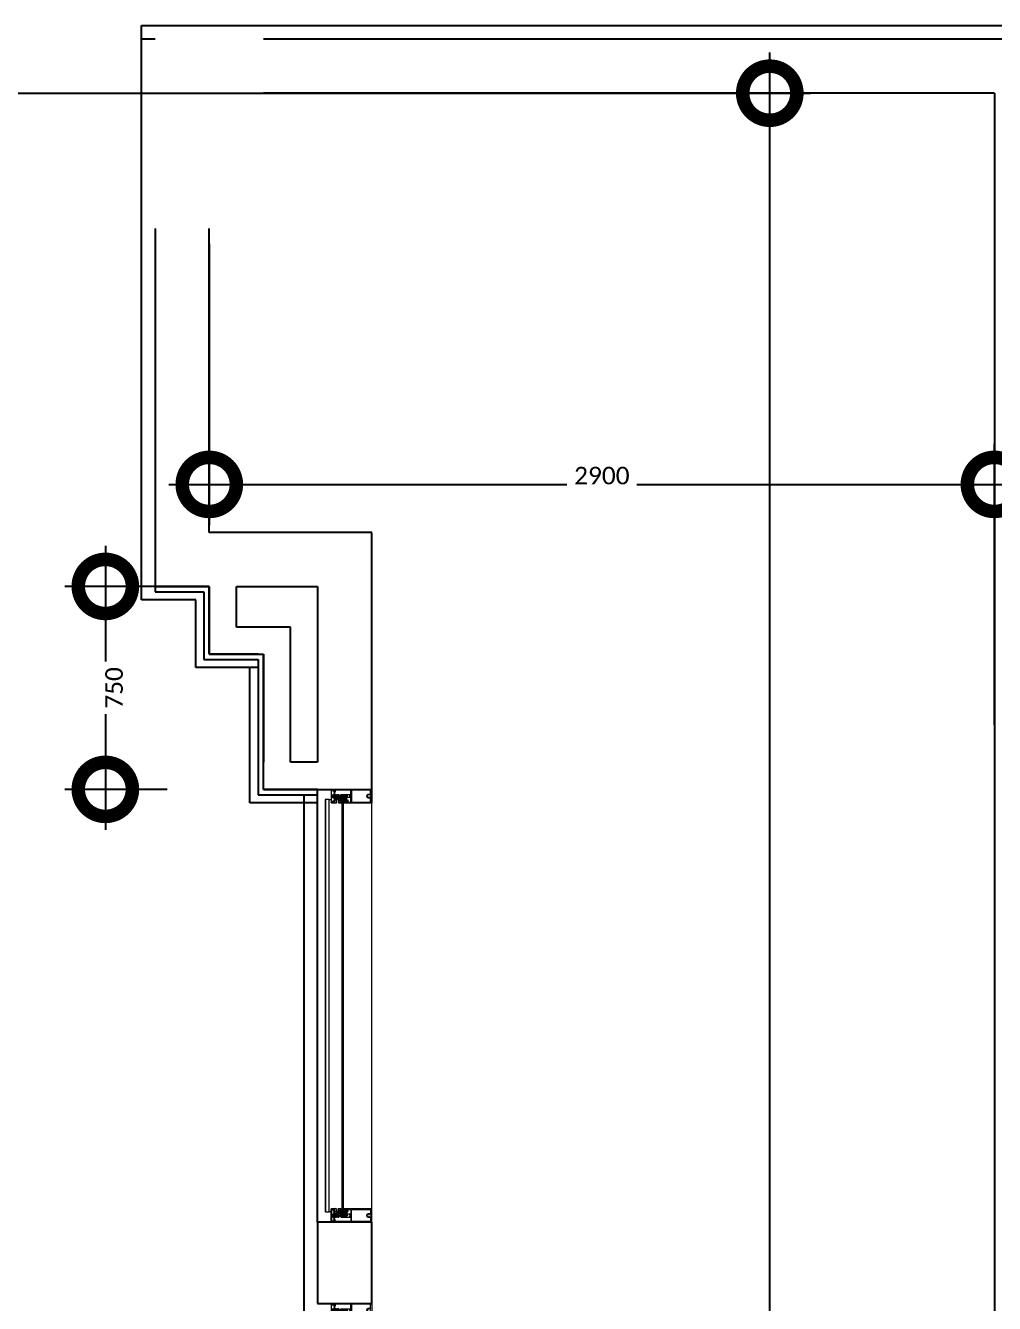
# Model space of a CAD drawing. Header units: metres. Extents: x 22.6 to 101.3, y 9.4 to 67.4.
# Drawn here: x 25.615 to 29.194, y 33.874 to 38.597 of the extents above; entities that cross this region are included whole.
import ezdxf

# ---------------------------------------------------------------- set-up
doc = ezdxf.new("R2010")
doc.units = ezdxf.units.M
doc.linetypes.add('ECG_Line-Ptrn-Sold', pattern=[9144.001, 9144, -0.001])
doc.layers.add('00', color=252, linetype='Continuous')
for name, color, linetype, lineweight in [('A-DIM', 7, 'Continuous', 5), ('A-ELEV', 1, 'ECG_Line-Ptrn-Sold', 9), ('A-HATCH', 1, 'Continuous', 9), ('A-TONE', 40, 'ECG_Line-Ptrn-Sold', 50), ('A-WIN', 4, 'ECG_Line-Ptrn-Sold', 5)]:
    doc.layers.add(name, color=color, linetype=linetype, lineweight=lineweight)
doc.styles.add('Calibri', font='calibri.ttf', dxfattribs={"height": 0.212639})
doc.dimstyles.new('ECG_Dimn-Detl-100', dxfattribs={"dimscale": 0.3048, "dimtxt": 0.25, "dimasz": 1.312336, "dimexe": 0.492126, "dimexo": 0.0625, "dimgap": 0, "dimtad": 1, "dimdec": 0, "dimlfac": 1000, "dimzin": 0, "dimdsep": 46, "dimtxsty": 'Calibri', "dimblk1": 'DOTSMALL', "dimblk2": 'DOTSMALL', "dimsah": 1, "dimcen": 0.09, "dimdle": 0.492126, "dimazin": 0, "dimtfac": 1, "dimtdec": 4, "dimtix": 1, "dimtmove": 0, "dimatfit": 3, "dimfxl": 0.492126, "dimfxlon": 1, "dimtvp": 1, "dimtolj": 1, "dimtzin": 0, "dimarcsym": 2})
doc.dimstyles.new('ECG_Dimn-Detl-100_2', dxfattribs={"dimscale": 0.3048, "dimtxt": 0.25, "dimasz": 1.312336, "dimexe": 0.492126, "dimexo": 0.0625, "dimgap": 0, "dimtad": 1, "dimdec": 0, "dimlfac": 1000, "dimzin": 0, "dimdsep": 46, "dimtxsty": 'Calibri', "dimblk1": 'DOTSMALL', "dimblk2": 'DOTSMALL', "dimsah": 1, "dimcen": 0.09, "dimdle": 0.492126, "dimazin": 0, "dimtfac": 1, "dimtdec": 4, "dimtix": 1, "dimtmove": 0, "dimatfit": 3, "dimfxl": 0.492126, "dimfxlon": 1, "dimtvp": 1, "dimtolj": 1, "dimtzin": 0, "dimarcsym": 2})

# ---------------------------------------------------------------- blocks, each defined once
blk = doc.blocks.new('Rectangular Mullion - ECG-LEFT-END-MULION-PROFIL-1987639-GROUND FLOOR PLAN')
at = {"layer": 'A-HATCH'}
for p, q in [((-0.0201, 0.019), (-0.0201, 0.031)), ((-0.0192, 0.019), (-0.0201, 0.019)), ((-0.0201, 0.019), (-0.0201, -0.118)), ((-0.0167, 0.019), (-0.0199, 0.019)), ((-0.0185, 0.0225), (-0.0192, 0.019)), ((-0.0191, 0.032), (0.0049, 0.032)), ((-0.0184, 0.0224), (-0.019, 0.019)), ((-0.019, 0.019), (-0.0176, 0.019)), ((-0.0186, 0.03), (-0.0186, 0.0245)), ((0.0049, 0.0305), (-0.0181, 0.0305)), ((-0.0178, 0.0244), (-0.0165, 0.028)), ((-0.0176, 0.0167), (-0.0098, 0.0167)), ((-0.0176, -0.041), (-0.0176, 0.0167)), ((-0.0175, 0.021), (-0.0165, 0.022)), ((-0.0175, 0.02), (-0.0175, 0.021)), ((-0.0167, 0.0213), (-0.0172, 0.0207)), ((-0.0167, 0.0203), (-0.0167, 0.019)), ((-0.0165, 0.028), (-0.0153, 0.028)), ((-0.0165, 0.022), (-0.0145, 0.022)), ((-0.0148, 0.0216), (-0.0159, 0.0216)), ((-0.0159, 0.0205), (-0.0159, 0.0185)), ((-0.0155, 0.0264), (-0.0144, 0.0236)), ((-0.0153, 0.028), (-0.0148, 0.0266)), ((-0.0149, 0.0185), (-0.0149, 0.0205)), ((-0.0145, 0.022), (-0.0135, 0.021)), ((-0.0144, 0.0236), (-0.0132, 0.0236)), ((-0.0135, 0.0207), (-0.0141, 0.0213)), ((-0.0141, 0.019), (-0.0141, 0.0203)), ((-0.0109, 0.019), (-0.0141, 0.019)), ((-0.0137, 0.019), (0.0049, 0.019)), ((-0.0135, 0.021), (-0.0135, 0.02)), ((-0.0132, 0.0236), (-0.0115, 0.0218)), ((-0.0115, 0.021), (-0.0015, 0.022)), ((-0.0115, 0.0218), (-0.0115, 0.021)), ((-0.0098, 0.0167), (-0.0098, 0.019)), ((-0.0015, 0.022), (0.0049, 0.022)), ((-0.0014, 0.0234), (-0.0014, 0.0223)), ((0.0113, 0.0234), (-0.0014, 0.0234)), ((-0.0014, 0.0223), (0.0113, 0.0223)), ((0.0018, 0.0183), (-0.0007, 0.0177)), ((-0.0007, 0.0177), (-0.0007, 0.0117)), ((0.0011, 0.0117), (-0.0007, 0.0077)), ((-0.0007, 0.0117), (0.0011, 0.0117)), ((-0.0007, 0.0077), (-0.0007, 0.0034)), ((-0.0007, 0.0034), (0.0014, 0.0024)), ((-0.0002, 0.0245), (-0.0002, 0.0234)), ((0.01, 0.0245), (-0.0002, 0.0245)), ((-0.0002, 0.0234), (0.01, 0.0234)), ((-0.0001, 0.0167), (0.0018, 0.0174)), ((-0.0001, 0.0127), (-0.0001, 0.0167)), ((0.0018, 0.0122), (-0.0001, 0.0127)), ((0.0001, 0.0069), (0.0018, 0.0105)), ((0.0001, 0.0041), (0.0001, 0.0069)), ((0.0014, 0.0035), (0.0001, 0.0041)), ((0.0003, 0.0275), (0.0003, 0.0245)), ((0.0014, 0.0024), (0.0014, 0.0035)), ((0.0015, 0.0277), (0.0084, 0.0277)), ((0.0018, 0.0174), (0.0018, 0.0183)), ((0.0018, 0.0105), (0.0018, 0.0122)), ((0.0022, 0.0175), (0.0077, 0.0155)), ((0.0022, 0.0154), (0.0077, 0.0133)), ((0.0022, 0.0132), (0.0077, 0.0112)), ((0.0022, 0.011), (0.0077, 0.009)), ((0.0022, 0.0096), (0.0077, 0.0076)), ((0.0022, 0.0074), (0.0077, 0.0054)), ((0.0022, 0.0052), (0.0077, 0.0032)), ((0.0022, 0.0031), (0.0077, 0.0011)), ((0.0022, 0.0007), (0.0076, -0.0013)), ((0.0027, 0.0275), (0.0027, 0.0245)), ((0.0027, 0.0223), (0.0027, 0.0188)), ((0.0072, 0.0223), (0.0027, 0.0223)), ((0.0027, 0.0188), (0.0072, 0.0188)), ((0.0037, 0.0188), (0.0027, 0.0188)), ((0.0027, 0.018), (0.0073, 0.0159)), ((0.0073, 0.0159), (0.0027, 0.018)), ((0.0027, 0.0171), (0.0072, 0.0151)), ((0.0027, 0.0158), (0.0073, 0.0137)), ((0.0073, 0.0137), (0.0027, 0.0158)), ((0.0027, 0.0149), (0.0072, 0.0129)), ((0.0027, 0.0136), (0.0073, 0.0116)), ((0.0073, 0.0116), (0.0027, 0.0136)), ((0.0027, 0.0127), (0.0072, 0.0107)), ((0.0027, 0.0114), (0.0073, 0.0094)), ((0.0073, 0.0094), (0.0027, 0.0114)), ((0.0027, 0.0106), (0.0072, 0.0085)), ((0.0027, 0.01), (0.0073, 0.008)), ((0.0073, 0.008), (0.0027, 0.01)), ((0.0027, 0.0092), (0.0072, 0.0071)), ((0.0027, 0.0079), (0.0073, 0.0058)), ((0.0073, 0.0058), (0.0027, 0.0079)), ((0.0027, 0.007), (0.0072, 0.005)), ((0.0027, 0.0057), (0.0073, 0.0036)), ((0.0073, 0.0036), (0.0027, 0.0057)), ((0.0027, 0.0048), (0.0072, 0.0028)), ((0.0027, 0.0035), (0.0073, 0.0015)), ((0.0073, 0.0015), (0.0027, 0.0035)), ((0.0027, 0.0026), (0.0072, 0.0006)), ((0.0027, 0.0012), (0.0073, -0.0009)), ((0.0073, -0.0009), (0.0027, 0.0012)), ((0.0027, 0.0003), (0.0072, -0.0017)), ((0.0072, 0.0151), (0.003, 0.017)), ((0.0072, 0.0129), (0.003, 0.0148)), ((0.0072, 0.0107), (0.003, 0.0126)), ((0.0072, 0.0085), (0.003, 0.0104)), ((0.0072, 0.0071), (0.003, 0.009)), ((0.0072, 0.005), (0.003, 0.0068)), ((0.0072, 0.0028), (0.003, 0.0047)), ((0.0072, 0.0006), (0.003, 0.0025)), ((0.0072, -0.0017), (0.003, 0.0001)), ((0.007, 0.0173), (0.0037, 0.0188)), ((0.0037, 0.0188), (0.007, 0.0173)), ((0.0046, 0.0188), (0.0037, 0.0188)), ((0.0056, 0.0188), (0.0046, 0.0188)), ((0.0077, 0.0177), (0.0046, 0.0188)), ((0.0049, 0.032), (0.0289, 0.032)), ((0.0279, 0.0305), (0.0049, 0.0305)), ((0.0049, 0.022), (0.0113, 0.022)), ((0.0049, 0.019), (0.0235, 0.019)), ((0.0073, 0.0181), (0.0056, 0.0188)), ((0.0056, 0.0188), (0.0073, 0.0181)), ((0.0072, 0.0188), (0.0056, 0.0188)), ((0.0072, 0.0275), (0.0072, 0.0245)), ((0.0072, 0.0188), (0.0072, 0.0223)), ((0.0079, 0.0174), (0.0079, 0.0183)), ((0.0079, 0.0183), (0.0104, 0.0177)), ((0.0098, 0.0167), (0.0079, 0.0174)), ((0.0079, 0.0122), (0.0098, 0.0127)), ((0.0079, 0.0105), (0.0079, 0.0122)), ((0.0096, 0.0069), (0.0079, 0.0105)), ((0.0084, 0.0035), (0.0096, 0.0041)), ((0.0084, 0.0024), (0.0084, 0.0035)), ((0.0104, 0.0034), (0.0084, 0.0024)), ((0.0086, 0.0117), (0.0104, 0.0077)), ((0.0104, 0.0117), (0.0086, 0.0117)), ((0.0096, 0.0275), (0.0096, 0.0245)), ((0.0096, 0.0041), (0.0096, 0.0069)), ((0.0098, 0.0127), (0.0098, 0.0167)), ((0.01, 0.0234), (0.01, 0.0245)), ((0.0104, 0.0177), (0.0104, 0.0117)), ((0.0104, 0.0077), (0.0104, 0.0034)), ((0.011, 0.0175), (0.0145, 0.0175)), ((0.011, -0.0266), (0.011, 0.0175)), ((0.0113, 0.0223), (0.0113, 0.0234)), ((0.0113, 0.022), (0.0213, 0.021)), ((0.0145, 0.0175), (0.0145, -0.0266)), ((0.019, 0.0129), (0.0207, 0.0186)), ((0.0213, 0.014), (0.0196, 0.0126)), ((0.0202, 0.0036), (0.0234, 0.0056)), ((0.0202, -0.0031), (0.0202, 0.0036)), ((0.0202, -0.0012), (0.0202, 0.0013)), ((0.0207, 0.019), (0.0239, 0.019)), ((0.0213, 0.0218), (0.0231, 0.0236)), ((0.0213, 0.021), (0.0213, 0.0218)), ((0.0223, 0.0126), (0.0219, 0.0139)), ((0.024, 0.0048), (0.022, 0.0035)), ((0.022, 0.0035), (0.024, 0.0048)), ((0.022, 0.0035), (0.022, -0.0032)), ((0.022, -0.0032), (0.022, 0.0035)), ((0.0232, 0.0139), (0.0228, 0.0126)), ((0.0231, 0.0236), (0.0243, 0.0236)), ((0.0243, 0.022), (0.0233, 0.021)), ((0.0233, 0.0207), (0.0239, 0.0213)), ((0.0233, 0.021), (0.0233, 0.02)), ((0.0234, 0.0056), (0.0292, 0.0056)), ((0.0241, 0.0126), (0.0238, 0.0139)), ((0.0239, 0.019), (0.0239, 0.0203)), ((0.0283, 0.0048), (0.024, 0.0048)), ((0.024, 0.0048), (0.0283, 0.0048)), ((0.0243, 0.0236), (0.0253, 0.0264)), ((0.0263, 0.022), (0.0243, 0.022)), ((0.0246, 0.0266), (0.0252, 0.028)), ((0.0247, 0.0216), (0.0258, 0.0216)), ((0.0247, 0.0185), (0.0247, 0.0205)), ((0.025, 0.0139), (0.0247, 0.0126)), ((0.0252, 0.028), (0.0263, 0.028)), ((0.0258, 0.0126), (0.0255, 0.0139)), ((0.0257, 0.0205), (0.0257, 0.0185)), ((0.0263, 0.028), (0.0277, 0.0244)), ((0.0273, 0.021), (0.0263, 0.022)), ((0.0267, 0.0139), (0.0264, 0.0126)), ((0.0265, 0.0213), (0.0271, 0.0207)), ((0.0265, 0.0203), (0.0265, 0.019)), ((0.0265, 0.019), (0.0297, 0.019)), ((0.0288, 0.019), (0.0271, 0.019)), ((0.0273, 0.02), (0.0273, 0.021)), ((0.0277, 0.0126), (0.0273, 0.0139)), ((0.0282, 0.0224), (0.0288, 0.019)), ((0.0285, 0.0139), (0.0282, 0.0126)), ((0.0283, 0.0048), (0.0283, 0.004)), ((0.0283, 0.004), (0.0292, 0.004)), ((0.0284, 0.03), (0.0284, 0.0245)), ((0.0284, 0.0225), (0.029, 0.019)), ((0.029, 0.019), (0.0299, 0.019)), ((0.0309, 0.0126), (0.0292, 0.014)), ((0.0292, -0.0036), (0.0292, 0.0056)), ((0.0292, 0.004), (0.0292, -0.0036)), ((0.0297, 0.0186), (0.0315, 0.0129)), ((0.0299, 0.019), (0.0299, 0.031)), ((-0.0006, -0.041), (-0.0176, -0.041)), ((-0.0176, -0.043), (0.0274, -0.043)), ((-0.0176, -0.114), (-0.0176, -0.043)), ((0.001, -0.0033), (-0.0006, -0.0033)), ((-0.0006, -0.0033), (-0.0006, -0.041)), ((0.001, -0.0033), (-0.0006, -0.0033)), ((0, -0.0033), (0.001, -0.0033)), ((0.0019, -0.0042), (0.001, -0.0033)), ((0.0014, -0.0372), (0.0014, -0.041)), ((0.0014, -0.041), (0.0049, -0.041)), ((0.0019, -0.0266), (0.0019, -0.0042)), ((0.0049, -0.0295), (0.0019, -0.0266)), ((0.0079, -0.0367), (0.0019, -0.0367)), ((0.0022, -0.0036), (0.0078, -0.0057)), ((0.0022, -0.0071), (0.0078, -0.0092)), ((0.0022, -0.0093), (0.0078, -0.0113)), ((0.0022, -0.0115), (0.0078, -0.0135)), ((0.0022, -0.0137), (0.0078, -0.0157)), ((0.0022, -0.0158), (0.0078, -0.0179)), ((0.0022, -0.018), (0.0078, -0.02)), ((0.0022, -0.0202), (0.0066, -0.0218)), ((0.0023, -0.0015), (0.0077, -0.0035)), ((0.0027, -0.001), (0.0073, -0.0031)), ((0.0073, -0.0031), (0.0027, -0.001)), ((0.0027, -0.0019), (0.0072, -0.0039)), ((0.0027, -0.0032), (0.0073, -0.0053)), ((0.0073, -0.0053), (0.0027, -0.0032)), ((0.0027, -0.0041), (0.0072, -0.0061)), ((0.0027, -0.0054), (0.0072, -0.0074)), ((0.0073, -0.0074), (0.0027, -0.0054)), ((0.0027, -0.0054), (0.0073, -0.0074)), ((0.0027, -0.0067), (0.0073, -0.0087)), ((0.0073, -0.0087), (0.0027, -0.0067)), ((0.0027, -0.0076), (0.0072, -0.0096)), ((0.0027, -0.0089), (0.0073, -0.0109)), ((0.0073, -0.0109), (0.0027, -0.0089)), ((0.0027, -0.0097), (0.0072, -0.0118)), ((0.0027, -0.011), (0.0073, -0.0131)), ((0.0073, -0.0131), (0.0027, -0.011)), ((0.0027, -0.0119), (0.0072, -0.0139)), ((0.0027, -0.0132), (0.0073, -0.0153)), ((0.0073, -0.0153), (0.0027, -0.0132)), ((0.0027, -0.0141), (0.0072, -0.0161)), ((0.0027, -0.0154), (0.0073, -0.0174)), ((0.0073, -0.0174), (0.0027, -0.0154)), ((0.0027, -0.0163), (0.0072, -0.0183)), ((0.0027, -0.0176), (0.0073, -0.0196)), ((0.0073, -0.0196), (0.0027, -0.0176)), ((0.0027, -0.0184), (0.0072, -0.0205)), ((0.0069, -0.0216), (0.0027, -0.0197)), ((0.0027, -0.0197), (0.0069, -0.0216)), ((0.0053, -0.0218), (0.0027, -0.0206)), ((0.0072, -0.0039), (0.003, -0.002)), ((0.0072, -0.0074), (0.003, -0.0055)), ((0.0072, -0.0096), (0.003, -0.0077)), ((0.0072, -0.0118), (0.003, -0.0099)), ((0.0072, -0.0139), (0.003, -0.012)), ((0.0072, -0.0161), (0.003, -0.0142)), ((0.0072, -0.0183), (0.003, -0.0164)), ((0.0053, -0.0218), (0.003, -0.0207)), ((0.003, -0.0218), (0.0053, -0.0218)), ((0.003, -0.0249), (0.003, -0.0218)), ((0.0049, -0.0266), (0.003, -0.0249)), ((0.0072, -0.0061), (0.0031, -0.0042)), ((0.0072, -0.0205), (0.0032, -0.0186)), ((0.0067, -0.0249), (0.0049, -0.0266)), ((0.0078, -0.0266), (0.0049, -0.0295)), ((0.0049, -0.041), (0.0084, -0.041)), ((0.0066, -0.0218), (0.0053, -0.0218)), ((0.0067, -0.0218), (0.0067, -0.0249)), ((0.0088, -0.0033), (0.0078, -0.0043)), ((0.0078, -0.0043), (0.0078, -0.0266)), ((0.0084, -0.041), (0.0084, -0.0372)), ((0.0104, -0.0033), (0.0088, -0.0033)), ((0.009, -0.0033), (0.0104, -0.0033)), ((0.0104, -0.041), (0.0104, -0.0033)), ((0.0274, -0.041), (0.0104, -0.041)), ((0.0145, -0.0266), (0.011, -0.0266)), ((0.0168, -0.0138), (0.0174, -0.013)), ((0.0174, -0.013), (0.0213, -0.0168)), ((0.019, -0.0138), (0.0183, -0.0145)), ((0.0184, -0.0213), (0.0184, -0.0288)), ((0.0207, -0.0213), (0.0184, -0.0213)), ((0.0201, -0.0149), (0.019, -0.016)), ((0.019, -0.0151), (0.019, -0.0213)), ((0.019, -0.0167), (0.0198, -0.0176)), ((0.0198, -0.0173), (0.019, -0.0182)), ((0.019, -0.0184), (0.0198, -0.0192)), ((0.0198, -0.0189), (0.019, -0.0198)), ((0.019, -0.0205), (0.0197, -0.0213)), ((0.019, -0.0213), (0.0214, -0.0213)), ((0.0194, -0.0298), (0.0274, -0.0298)), ((0.0197, -0.0213), (0.0211, -0.0198)), ((0.0198, -0.0196), (0.0198, -0.0171)), ((0.0199, -0.0225), (0.0214, -0.0225)), ((0.0199, -0.0263), (0.0199, -0.0225)), ((0.0222, -0.0263), (0.0199, -0.0263)), ((0.0201, -0.0168), (0.0225, -0.0168)), ((0.0226, -0.0198), (0.0201, -0.0198)), ((0.0238, -0.0053), (0.0202, -0.0031)), ((0.0202, -0.0151), (0.0221, -0.0151)), ((0.022, -0.0151), (0.0203, -0.0168)), ((0.0204, -0.0198), (0.0223, -0.0217)), ((0.0206, -0.0225), (0.0214, -0.0241)), ((0.0214, -0.022), (0.0207, -0.0213)), ((0.0207, -0.0225), (0.0223, -0.0241)), ((0.0214, -0.0225), (0.0207, -0.0225)), ((0.0246, -0.0185), (0.0214, -0.0217)), ((0.0214, -0.0213), (0.0214, -0.0225)), ((0.0225, -0.023), (0.0214, -0.0241)), ((0.0214, -0.0241), (0.0243, -0.0241)), ((0.0217, -0.0151), (0.0246, -0.018)), ((0.022, -0.0032), (0.024, -0.0044)), ((0.024, -0.0044), (0.022, -0.0032)), ((0.0221, -0.0151), (0.0232, -0.0139)), ((0.0222, -0.0278), (0.0222, -0.0263)), ((0.0262, -0.0278), (0.0222, -0.0278)), ((0.0225, -0.0168), (0.025, -0.0144)), ((0.0241, -0.0213), (0.0226, -0.0198)), ((0.0258, -0.0151), (0.0228, -0.0181)), ((0.0228, -0.0171), (0.0228, -0.0196)), ((0.0229, -0.0141), (0.0256, -0.0168)), ((0.0234, -0.023), (0.0245, -0.0241)), ((0.0247, -0.023), (0.0236, -0.0241)), ((0.0292, -0.0053), (0.0238, -0.0053)), ((0.024, -0.0044), (0.0283, -0.0044)), ((0.0283, -0.0044), (0.024, -0.0044)), ((0.0255, -0.0198), (0.0241, -0.0213)), ((0.0243, -0.0241), (0.0269, -0.0241)), ((0.0246, -0.0171), (0.0246, -0.0196)), ((0.0248, -0.0198), (0.0273, -0.0198)), ((0.0269, -0.022), (0.0248, -0.0198)), ((0.0273, -0.0168), (0.0249, -0.0168)), ((0.0284, -0.0191), (0.025, -0.0225)), ((0.025, -0.0225), (0.0267, -0.0241)), ((0.0272, -0.0151), (0.0254, -0.0151)), ((0.0274, -0.0225), (0.0258, -0.0241)), ((0.0261, -0.0151), (0.0284, -0.0175)), ((0.0262, -0.0263), (0.0262, -0.0278)), ((0.0284, -0.0263), (0.0262, -0.0263)), ((0.0284, -0.0152), (0.0269, -0.0168)), ((0.0276, -0.0213), (0.0269, -0.022)), ((0.0269, -0.0213), (0.0284, -0.0213)), ((0.0269, -0.0225), (0.0269, -0.0213)), ((0.0269, -0.0225), (0.0284, -0.0225)), ((0.0278, -0.0225), (0.0269, -0.0225)), ((0.0269, -0.0241), (0.0278, -0.0225)), ((0.027, -0.0198), (0.0285, -0.0213)), ((0.0274, -0.0298), (0.0274, -0.041)), ((0.0274, -0.043), (0.0274, -0.114)), ((0.0276, -0.0196), (0.0276, -0.0171)), ((0.0284, -0.0175), (0.0276, -0.0183)), ((0.0276, -0.0183), (0.0284, -0.0191)), ((0.0299, -0.0213), (0.0276, -0.0213)), ((0.0284, -0.0152), (0.0277, -0.0145)), ((0.0283, -0.0036), (0.0292, -0.0036)), ((0.0283, -0.0044), (0.0283, -0.0036)), ((0.0283, -0.0036), (0.0283, -0.0044)), ((0.0292, -0.0036), (0.0283, -0.0036)), ((0.0284, -0.0213), (0.0284, -0.0152)), ((0.0284, -0.0225), (0.0284, -0.0263)), ((0.0289, -0.0135), (0.0295, -0.0142)), ((0.0292, -0.0036), (0.0292, -0.0053)), ((0.0295, -0.0142), (0.0309, -0.0128)), ((0.0299, -0.118), (0.0299, -0.0213)), ((0.0304, -0.0129), (0.0312, -0.0136)), ((-0.0201, -0.118), (0.0299, -0.118)), ((-0.0003, -0.114), (-0.0176, -0.114)), ((0.0274, -0.114), (0.0102, -0.114))]:
    blk.add_line(p, q, dxfattribs=at)
blk.add_circle((0.0049, -0.108), 0.006, dxfattribs=at)
for centre, radius, start, end in [((-0.0191, 0.031), 0.001, 90, 180), ((-0.0191, 0.031), 0.001, 90, 180), ((-0.0181, 0.03), 0.0005, 90, 180), ((-0.0186, 0.0235), 0.001, 270.9838, 90), ((-0.0185, 0.0235), 0.0011, 275.2327, 53.27), ((-0.0159, 0.0206), 0.001, 90, 135), ((-0.0148, 0.0206), 0.001, 45, 90), ((0.0015, 0.0241), 0.00359, 70.3614, 109.6386), ((0.0049, 0.0157), 0.012, 79.2883, 100.7117), ((0.0084, 0.0241), 0.00359, 70.3614, 109.6386), ((0.0247, 0.0206), 0.001, 90, 135), ((0.0258, 0.0206), 0.001, 45, 90), ((0.0283, 0.0235), 0.0011, 126.73, 264.7673), ((0.0284, 0.0235), 0.001, 90, 269.0162), ((0.0279, 0.03), 0.0005, 0, 90), ((0.0289, 0.031), 0.001, 0, 90), ((0.0289, 0.031), 0.001, 0, 90), ((0.0019, -0.0372), 0.0005, 90, 180), ((0.0005, -0.0259), 0.00439, 351.401, 55.5285), ((0.0079, -0.0372), 0.0005, 0, 90), ((0.0159, -0.018), 0.00517, 33.5368, 89.7548), ((0.0157, -0.018), 0.0044, 41.5445, 86.9533), ((0.0194, -0.0288), 0.001, 180, 270), ((0.0237, -0.0155), 0.00171, 90, 164.9371), ((0.0237, -0.0155), 0.00171, 15.0629, 90), ((0.0315, -0.018), 0.00517, 92.5554, 146.4632), ((0.0317, -0.018), 0.0044, 93.0467, 139.8397), ((0.0049, -0.108), 0.008, 311.4096, 228.5904)]:
    blk.add_arc(centre, radius, start, end, dxfattribs=at)
blk = doc.blocks.new('Louver System Panel - ECG_Panl-Louver-Gnrc-3401721-GROUND FLOOR PLAN')
at = {"layer": 'A-WIN'}
for p, q in [((0.762, 0.0085), (-0.762, 0.0085)), ((-0.2435, 0.0085), (-0.762, 0.0085)), ((-0.2435, 0.0085), (-0.762, 0.0085)), ((-0.2435, 0.0085), (-0.762, 0.0085)), ((-0.2435, 0.0085), (-0.762, 0.0085)), ((-0.2435, 0.0085), (-0.762, 0.0085)), ((-0.2435, 0.0085), (-0.762, 0.0085)), ((-0.2435, 0.0085), (-0.762, 0.0085)), ((-0.0767, 0.0085), (-0.2143, 0.0085)), ((-0.0767, 0.0085), (-0.2143, 0.0085)), ((-0.0767, 0.0085), (-0.2143, 0.0085)), ((-0.0767, 0.0085), (-0.2143, 0.0085)), ((-0.0767, 0.0085), (-0.2143, 0.0085)), ((-0.0767, 0.0085), (-0.2143, 0.0085)), ((-0.0767, 0.0085), (-0.2143, 0.0085)), ((0.0248, 0.0085), (-0.049, 0.0085)), ((0.0248, 0.0085), (-0.049, 0.0085)), ((0.0248, 0.0085), (-0.049, 0.0085)), ((0.0248, 0.0085), (-0.049, 0.0085)), ((0.0248, 0.0085), (-0.049, 0.0085)), ((0.0248, 0.0085), (-0.049, 0.0085)), ((0.0248, 0.0085), (-0.049, 0.0085)), ((0.1002, 0.0085), (0.0595, 0.0085)), ((0.1002, 0.0085), (0.0595, 0.0085)), ((0.1002, 0.0085), (0.0595, 0.0085)), ((0.1002, 0.0085), (0.0595, 0.0085)), ((0.1002, 0.0085), (0.0595, 0.0085)), ((0.1002, 0.0085), (0.0595, 0.0085)), ((0.1002, 0.0085), (0.0595, 0.0085)), ((0.2638, 0.0085), (0.2143, 0.0085)), ((0.2638, 0.0085), (0.2143, 0.0085)), ((0.2638, 0.0085), (0.2143, 0.0085)), ((0.2638, 0.0085), (0.2143, 0.0085)), ((0.2638, 0.0085), (0.2143, 0.0085)), ((0.2638, 0.0085), (0.2143, 0.0085)), ((0.2638, 0.0085), (0.2143, 0.0085)), ((0.5001, 0.0085), (0.2833, 0.0085)), ((0.5001, 0.0085), (0.2833, 0.0085)), ((0.5001, 0.0085), (0.2833, 0.0085)), ((0.5001, 0.0085), (0.2833, 0.0085)), ((0.5001, 0.0085), (0.2833, 0.0085)), ((0.5001, 0.0085), (0.2833, 0.0085)), ((0.5001, 0.0085), (0.2833, 0.0085)), ((0.6935, 0.0085), (0.5774, 0.0085)), ((0.6935, 0.0085), (0.5774, 0.0085)), ((0.6935, 0.0085), (0.5774, 0.0085)), ((0.6935, 0.0085), (0.5774, 0.0085)), ((0.6935, 0.0085), (0.5774, 0.0085)), ((0.6935, 0.0085), (0.5774, 0.0085)), ((0.6935, 0.0085), (0.5774, 0.0085)), ((-0.762, -0.0394), (-0.762, -0.032)), ((0.762, -0.0394), (-0.762, -0.0394)), ((-0.762, -0.0394), (-0.762, -0.0531)), ((0.762, -0.032), (0.762, -0.0394)), ((0.762, -0.0531), (0.762, -0.0394)), ((-0.762, -0.0531), (0.762, -0.0531)), ((-0.762, -0.0535), (0.762, -0.0535)), ((-0.762, -0.0535), (-0.2435, -0.0535)), ((-0.762, -0.0535), (-0.2435, -0.0535)), ((-0.762, -0.0535), (-0.2435, -0.0535)), ((-0.762, -0.0535), (-0.2435, -0.0535)), ((-0.762, -0.0535), (-0.2435, -0.0535)), ((-0.762, -0.0535), (-0.2435, -0.0535)), ((-0.2143, -0.0535), (-0.0767, -0.0535)), ((-0.2143, -0.0535), (-0.0767, -0.0535)), ((-0.2143, -0.0535), (-0.0767, -0.0535)), ((-0.2143, -0.0535), (-0.0767, -0.0535)), ((-0.2143, -0.0535), (-0.0767, -0.0535)), ((-0.2143, -0.0535), (-0.0767, -0.0535)), ((-0.049, -0.0535), (0.0248, -0.0535)), ((-0.049, -0.0535), (0.0248, -0.0535)), ((-0.049, -0.0535), (0.0248, -0.0535)), ((-0.049, -0.0535), (0.0248, -0.0535)), ((-0.049, -0.0535), (0.0248, -0.0535)), ((-0.049, -0.0535), (0.0248, -0.0535)), ((0.0595, -0.0535), (0.1002, -0.0535)), ((0.0595, -0.0535), (0.1002, -0.0535)), ((0.0595, -0.0535), (0.1002, -0.0535)), ((0.0595, -0.0535), (0.1002, -0.0535)), ((0.0595, -0.0535), (0.1002, -0.0535)), ((0.0595, -0.0535), (0.1002, -0.0535)), ((0.2143, -0.0535), (0.2638, -0.0535)), ((0.2143, -0.0535), (0.2638, -0.0535)), ((0.2143, -0.0535), (0.2638, -0.0535)), ((0.2143, -0.0535), (0.2638, -0.0535)), ((0.2143, -0.0535), (0.2638, -0.0535)), ((0.2143, -0.0535), (0.2638, -0.0535)), ((0.2833, -0.0535), (0.5001, -0.0535)), ((0.2833, -0.0535), (0.5001, -0.0535)), ((0.2833, -0.0535), (0.5001, -0.0535)), ((0.2833, -0.0535), (0.5001, -0.0535)), ((0.2833, -0.0535), (0.5001, -0.0535)), ((0.2833, -0.0535), (0.5001, -0.0535)), ((0.5774, -0.0535), (0.6935, -0.0535)), ((0.5774, -0.0535), (0.6935, -0.0535)), ((0.5774, -0.0535), (0.6935, -0.0535)), ((0.5774, -0.0535), (0.6935, -0.0535)), ((0.5774, -0.0535), (0.6935, -0.0535)), ((0.5774, -0.0535), (0.6935, -0.0535))]:
    blk.add_line(p, q, dxfattribs=at)
at = {"layer": 'A-WIN', "flags": 128}
for points in [[(-0.762, -0.0534), (-0.762, -0.0535), (-0.762, -0.0534), (-0.762, -0.0529)], [(-0.762, -0.0534), (-0.762, -0.0535), (-0.762, -0.0534)], [(-0.762, -0.0534), (-0.762, -0.0535), (-0.762, -0.0534)], [(-0.762, -0.0534), (-0.762, -0.0535), (-0.762, -0.0534)], [(-0.762, -0.0534), (-0.762, -0.0535), (-0.762, -0.0534)], [(-0.762, -0.0534), (-0.762, -0.0535), (-0.762, -0.0534)], [(-0.762, -0.0534), (-0.762, -0.0535), (-0.762, -0.0534)], [(0.762, -0.0529), (0.762, -0.0534), (0.762, -0.0535)]]:
    blk.add_lwpolyline(points, dxfattribs=at)
blk = doc.blocks.new('Rectangular Mullion - ECG-LEFT-END-MULION-DETAIL-V160-GROUND FLOOR PLAN')
at = {"layer": 'A-ELEV'}
for p, q in [((93.6939, 46.4473), (93.6939, 44.9473)), ((93.7999, 46.4473), (93.8035, 46.4473)), ((93.7999, 44.9473), (93.7999, 46.4473)), ((93.8036, 44.9473), (93.7999, 44.9473))]:
    blk.add_line(p, q, dxfattribs=at)
blk = doc.blocks.new('Rectangular Mullion - ECG-RIGHT-END-MULION-PROFIL-1987638-GROUND FLOOR PLAN')
at = {"layer": 'A-HATCH'}
for p, q in [((-0.0297, 0.0186), (-0.0315, 0.0129)), ((-0.0309, 0.0126), (-0.0292, 0.014)), ((-0.0299, 0.019), (-0.0299, 0.031)), ((-0.029, 0.019), (-0.0299, 0.019)), ((-0.0265, 0.019), (-0.0297, 0.019)), ((-0.0234, 0.0056), (-0.0292, 0.0056)), ((-0.0292, -0.0036), (-0.0292, 0.0056)), ((-0.0283, 0.004), (-0.0292, 0.004)), ((-0.0292, 0.004), (-0.0292, -0.0036)), ((-0.0284, 0.0225), (-0.029, 0.019)), ((-0.0049, 0.032), (-0.0289, 0.032)), ((-0.0282, 0.0224), (-0.0288, 0.019)), ((-0.0288, 0.019), (-0.0271, 0.019)), ((-0.0285, 0.0139), (-0.0282, 0.0126)), ((-0.0284, 0.03), (-0.0284, 0.0245)), ((-0.0283, 0.0048), (-0.024, 0.0048)), ((-0.0283, 0.0048), (-0.0283, 0.004)), ((-0.024, 0.0048), (-0.0283, 0.0048)), ((-0.0279, 0.0305), (-0.0049, 0.0305)), ((-0.0263, 0.028), (-0.0277, 0.0244)), ((-0.0277, 0.0126), (-0.0273, 0.0139)), ((-0.0273, 0.021), (-0.0263, 0.022)), ((-0.0273, 0.02), (-0.0273, 0.021)), ((-0.0265, 0.0213), (-0.0271, 0.0207)), ((-0.0267, 0.0139), (-0.0264, 0.0126)), ((-0.0265, 0.0203), (-0.0265, 0.019)), ((-0.0252, 0.028), (-0.0263, 0.028)), ((-0.0263, 0.022), (-0.0243, 0.022)), ((-0.0247, 0.0216), (-0.0258, 0.0216)), ((-0.0258, 0.0126), (-0.0255, 0.0139)), ((-0.0257, 0.0205), (-0.0257, 0.0185)), ((-0.0243, 0.0236), (-0.0253, 0.0264)), ((-0.0246, 0.0266), (-0.0252, 0.028)), ((-0.025, 0.0139), (-0.0247, 0.0126)), ((-0.0247, 0.0185), (-0.0247, 0.0205)), ((-0.0231, 0.0236), (-0.0243, 0.0236)), ((-0.0243, 0.022), (-0.0233, 0.021)), ((-0.0241, 0.0126), (-0.0238, 0.0139)), ((-0.024, 0.0048), (-0.022, 0.0035)), ((-0.022, 0.0035), (-0.024, 0.0048)), ((-0.0233, 0.0207), (-0.0239, 0.0213)), ((-0.0239, 0.019), (-0.0239, 0.0203)), ((-0.0207, 0.019), (-0.0239, 0.019)), ((-0.0049, 0.019), (-0.0235, 0.019)), ((-0.0202, 0.0036), (-0.0234, 0.0056)), ((-0.0233, 0.021), (-0.0233, 0.02)), ((-0.0232, 0.0139), (-0.0228, 0.0126)), ((-0.0213, 0.0218), (-0.0231, 0.0236)), ((-0.0223, 0.0126), (-0.0219, 0.0139)), ((-0.022, 0.0035), (-0.022, -0.0032)), ((-0.022, -0.0032), (-0.022, 0.0035)), ((-0.0113, 0.022), (-0.0213, 0.021)), ((-0.0213, 0.021), (-0.0213, 0.0218)), ((-0.0213, 0.014), (-0.0196, 0.0126)), ((-0.019, 0.0129), (-0.0207, 0.0186)), ((-0.0202, -0.0031), (-0.0202, 0.0036)), ((-0.0202, -0.0012), (-0.0202, 0.0013)), ((-0.0145, 0.0175), (-0.0145, -0.0266)), ((-0.011, 0.0175), (-0.0145, 0.0175)), ((-0.0113, 0.0223), (-0.0113, 0.0234)), ((-0.0113, 0.0234), (0.0014, 0.0234)), ((0.0014, 0.0223), (-0.0113, 0.0223)), ((-0.0049, 0.022), (-0.0113, 0.022)), ((-0.011, -0.0266), (-0.011, 0.0175)), ((-0.0079, 0.0183), (-0.0104, 0.0177)), ((-0.0104, 0.0177), (-0.0104, 0.0117)), ((-0.0086, 0.0117), (-0.0104, 0.0077)), ((-0.0104, 0.0117), (-0.0086, 0.0117)), ((-0.0104, 0.0077), (-0.0104, 0.0034)), ((-0.0104, 0.0034), (-0.0084, 0.0024)), ((-0.01, 0.0234), (-0.01, 0.0245)), ((-0.01, 0.0245), (0.0002, 0.0245)), ((0.0002, 0.0234), (-0.01, 0.0234)), ((-0.0098, 0.0167), (-0.0079, 0.0174)), ((-0.0098, 0.0127), (-0.0098, 0.0167)), ((-0.0079, 0.0122), (-0.0098, 0.0127)), ((-0.0096, 0.0275), (-0.0096, 0.0245)), ((-0.0096, 0.0069), (-0.0079, 0.0105)), ((-0.0096, 0.0041), (-0.0096, 0.0069)), ((-0.0084, 0.0035), (-0.0096, 0.0041)), ((-0.0015, 0.0277), (-0.0084, 0.0277)), ((-0.0084, 0.0024), (-0.0084, 0.0035)), ((-0.0079, 0.0174), (-0.0079, 0.0183)), ((-0.0079, 0.0105), (-0.0079, 0.0122)), ((-0.0077, 0.0177), (-0.0046, 0.0188)), ((-0.0022, 0.0175), (-0.0077, 0.0155)), ((-0.0022, 0.0154), (-0.0077, 0.0133)), ((-0.0022, 0.0132), (-0.0077, 0.0112)), ((-0.0022, 0.011), (-0.0077, 0.009)), ((-0.0022, 0.0096), (-0.0077, 0.0076)), ((-0.0022, 0.0074), (-0.0077, 0.0054)), ((-0.0022, 0.0052), (-0.0077, 0.0032)), ((-0.0022, 0.0031), (-0.0077, 0.0011)), ((-0.0022, 0.0007), (-0.0076, -0.0013)), ((-0.0073, 0.0181), (-0.0056, 0.0188)), ((-0.0056, 0.0188), (-0.0073, 0.0181)), ((-0.0027, 0.018), (-0.0073, 0.0159)), ((-0.0073, 0.0159), (-0.0027, 0.018)), ((-0.0027, 0.0158), (-0.0073, 0.0137)), ((-0.0073, 0.0137), (-0.0027, 0.0158)), ((-0.0027, 0.0136), (-0.0073, 0.0116)), ((-0.0073, 0.0116), (-0.0027, 0.0136)), ((-0.0027, 0.0114), (-0.0073, 0.0094)), ((-0.0073, 0.0094), (-0.0027, 0.0114)), ((-0.0027, 0.01), (-0.0073, 0.008)), ((-0.0073, 0.008), (-0.0027, 0.01)), ((-0.0027, 0.0079), (-0.0073, 0.0058)), ((-0.0073, 0.0058), (-0.0027, 0.0079)), ((-0.0027, 0.0057), (-0.0073, 0.0036)), ((-0.0073, 0.0036), (-0.0027, 0.0057)), ((-0.0027, 0.0035), (-0.0073, 0.0015)), ((-0.0073, 0.0015), (-0.0027, 0.0035)), ((-0.0027, 0.0012), (-0.0073, -0.0009)), ((-0.0073, -0.0009), (-0.0027, 0.0012)), ((-0.0072, 0.0275), (-0.0072, 0.0245)), ((-0.0072, 0.0223), (-0.0027, 0.0223)), ((-0.0072, 0.0188), (-0.0072, 0.0223)), ((-0.0072, 0.0188), (-0.0056, 0.0188)), ((-0.0027, 0.0188), (-0.0072, 0.0188)), ((-0.0027, 0.0171), (-0.0072, 0.0151)), ((-0.0072, 0.0151), (-0.003, 0.017)), ((-0.0027, 0.0149), (-0.0072, 0.0129)), ((-0.0072, 0.0129), (-0.003, 0.0148)), ((-0.0027, 0.0127), (-0.0072, 0.0107)), ((-0.0072, 0.0107), (-0.003, 0.0126)), ((-0.0027, 0.0106), (-0.0072, 0.0085)), ((-0.0072, 0.0085), (-0.003, 0.0104)), ((-0.0027, 0.0092), (-0.0072, 0.0071)), ((-0.0072, 0.0071), (-0.003, 0.009)), ((-0.0027, 0.007), (-0.0072, 0.005)), ((-0.0072, 0.005), (-0.003, 0.0068)), ((-0.0027, 0.0048), (-0.0072, 0.0028)), ((-0.0072, 0.0028), (-0.003, 0.0047)), ((-0.0027, 0.0026), (-0.0072, 0.0006)), ((-0.0072, 0.0006), (-0.003, 0.0025)), ((-0.0027, 0.0003), (-0.0072, -0.0017)), ((-0.0072, -0.0017), (-0.003, 0.0001)), ((-0.007, 0.0173), (-0.0037, 0.0188)), ((-0.0037, 0.0188), (-0.007, 0.0173)), ((-0.0056, 0.0188), (-0.0046, 0.0188)), ((0.0191, 0.032), (-0.0049, 0.032)), ((-0.0049, 0.0305), (0.0181, 0.0305)), ((0.0015, 0.022), (-0.0049, 0.022)), ((0.0137, 0.019), (-0.0049, 0.019)), ((-0.0046, 0.0188), (-0.0037, 0.0188)), ((-0.0037, 0.0188), (-0.0027, 0.0188)), ((-0.0027, 0.0275), (-0.0027, 0.0245)), ((-0.0027, 0.0223), (-0.0027, 0.0188)), ((-0.0018, 0.0174), (-0.0018, 0.0183)), ((-0.0018, 0.0183), (0.0007, 0.0177)), ((0.0001, 0.0167), (-0.0018, 0.0174)), ((-0.0018, 0.0122), (0.0001, 0.0127)), ((-0.0018, 0.0105), (-0.0018, 0.0122)), ((-0.0001, 0.0069), (-0.0018, 0.0105)), ((-0.0014, 0.0035), (-0.0001, 0.0041)), ((-0.0014, 0.0024), (-0.0014, 0.0035)), ((0.0007, 0.0034), (-0.0014, 0.0024)), ((-0.0011, 0.0117), (0.0007, 0.0077)), ((0.0007, 0.0117), (-0.0011, 0.0117)), ((-0.0003, 0.0275), (-0.0003, 0.0245)), ((-0.0001, 0.0041), (-0.0001, 0.0069)), ((0.0001, 0.0127), (0.0001, 0.0167)), ((0.0002, 0.0245), (0.0002, 0.0234)), ((0.0007, 0.0177), (0.0007, 0.0117)), ((0.0007, 0.0077), (0.0007, 0.0034)), ((0.0014, 0.0234), (0.0014, 0.0223)), ((0.0115, 0.021), (0.0015, 0.022)), ((0.0098, 0.0167), (0.0098, 0.019)), ((0.0176, 0.0167), (0.0098, 0.0167)), ((0.0109, 0.019), (0.0141, 0.019)), ((0.0132, 0.0236), (0.0115, 0.0218)), ((0.0115, 0.0218), (0.0115, 0.021)), ((0.0144, 0.0236), (0.0132, 0.0236)), ((0.0145, 0.022), (0.0135, 0.021)), ((0.0135, 0.0207), (0.0141, 0.0213)), ((0.0135, 0.021), (0.0135, 0.02)), ((0.0141, 0.019), (0.0141, 0.0203)), ((0.0155, 0.0264), (0.0144, 0.0236)), ((0.0165, 0.022), (0.0145, 0.022)), ((0.0153, 0.028), (0.0148, 0.0266)), ((0.0148, 0.0216), (0.0159, 0.0216)), ((0.0149, 0.0185), (0.0149, 0.0205)), ((0.0165, 0.028), (0.0153, 0.028)), ((0.0159, 0.0205), (0.0159, 0.0185)), ((0.0178, 0.0244), (0.0165, 0.028)), ((0.0175, 0.021), (0.0165, 0.022)), ((0.0167, 0.0213), (0.0172, 0.0207)), ((0.0167, 0.0203), (0.0167, 0.019)), ((0.0167, 0.019), (0.0199, 0.019)), ((0.0175, 0.02), (0.0175, 0.021)), ((0.019, 0.019), (0.0176, 0.019)), ((0.0176, -0.041), (0.0176, 0.0167)), ((0.0184, 0.0224), (0.019, 0.019)), ((0.0185, 0.0225), (0.0192, 0.019)), ((0.0186, 0.03), (0.0186, 0.0245)), ((0.0192, 0.019), (0.0201, 0.019)), ((0.0201, 0.019), (0.0201, 0.031)), ((0.0201, 0.019), (0.0201, -0.118)), ((-0.0304, -0.0129), (-0.0312, -0.0136)), ((-0.0295, -0.0142), (-0.0309, -0.0128)), ((-0.0299, -0.0213), (-0.0276, -0.0213)), ((-0.0299, -0.118), (-0.0299, -0.0213)), ((-0.0289, -0.0135), (-0.0295, -0.0142)), ((-0.0292, -0.0036), (-0.0292, -0.0053)), ((-0.0283, -0.0036), (-0.0292, -0.0036)), ((-0.0292, -0.0036), (-0.0283, -0.0036)), ((-0.0292, -0.0053), (-0.0238, -0.0053)), ((-0.027, -0.0198), (-0.0285, -0.0213)), ((-0.0284, -0.0152), (-0.0277, -0.0145)), ((-0.0261, -0.0151), (-0.0284, -0.0175)), ((-0.0284, -0.0152), (-0.0269, -0.0168)), ((-0.0284, -0.0213), (-0.0284, -0.0152)), ((-0.0284, -0.0175), (-0.0276, -0.0183)), ((-0.0276, -0.0183), (-0.0284, -0.0191)), ((-0.0284, -0.0191), (-0.025, -0.0225)), ((-0.0269, -0.0213), (-0.0284, -0.0213)), ((-0.0284, -0.0225), (-0.0284, -0.0263)), ((-0.0269, -0.0225), (-0.0284, -0.0225)), ((-0.0284, -0.0263), (-0.0262, -0.0263)), ((-0.0283, -0.0044), (-0.0283, -0.0036)), ((-0.0283, -0.0036), (-0.0283, -0.0044)), ((-0.024, -0.0044), (-0.0283, -0.0044)), ((-0.0283, -0.0044), (-0.024, -0.0044)), ((-0.0278, -0.0225), (-0.0269, -0.0225)), ((-0.0269, -0.0241), (-0.0278, -0.0225)), ((-0.0276, -0.0196), (-0.0276, -0.0171)), ((-0.0276, -0.0213), (-0.0269, -0.022)), ((-0.0274, -0.0225), (-0.0258, -0.0241)), ((-0.0274, -0.0298), (-0.0274, -0.041)), ((-0.0194, -0.0298), (-0.0274, -0.0298)), ((-0.0274, -0.041), (-0.0104, -0.041)), ((-0.0274, -0.043), (-0.0274, -0.114)), ((0.0176, -0.043), (-0.0274, -0.043)), ((-0.0273, -0.0168), (-0.0249, -0.0168)), ((-0.0248, -0.0198), (-0.0273, -0.0198)), ((-0.0272, -0.0151), (-0.0254, -0.0151)), ((-0.0269, -0.022), (-0.0248, -0.0198)), ((-0.0269, -0.0225), (-0.0269, -0.0213)), ((-0.0243, -0.0241), (-0.0269, -0.0241)), ((-0.025, -0.0225), (-0.0267, -0.0241)), ((-0.0262, -0.0263), (-0.0262, -0.0278)), ((-0.0262, -0.0278), (-0.0222, -0.0278)), ((-0.0258, -0.0151), (-0.0228, -0.0181)), ((-0.0229, -0.0141), (-0.0256, -0.0168)), ((-0.0255, -0.0198), (-0.0241, -0.0213)), ((-0.0225, -0.0168), (-0.025, -0.0144)), ((-0.0247, -0.023), (-0.0236, -0.0241)), ((-0.0217, -0.0151), (-0.0246, -0.018)), ((-0.0246, -0.0171), (-0.0246, -0.0196)), ((-0.0246, -0.0185), (-0.0214, -0.0217)), ((-0.0234, -0.023), (-0.0245, -0.0241)), ((-0.0214, -0.0241), (-0.0243, -0.0241)), ((-0.0241, -0.0213), (-0.0226, -0.0198)), ((-0.022, -0.0032), (-0.024, -0.0044)), ((-0.024, -0.0044), (-0.022, -0.0032)), ((-0.0238, -0.0053), (-0.0202, -0.0031)), ((-0.0221, -0.0151), (-0.0232, -0.0139)), ((-0.0228, -0.0171), (-0.0228, -0.0196)), ((-0.0226, -0.0198), (-0.0201, -0.0198)), ((-0.0201, -0.0168), (-0.0225, -0.0168)), ((-0.0225, -0.023), (-0.0214, -0.0241)), ((-0.0204, -0.0198), (-0.0223, -0.0217)), ((-0.0207, -0.0225), (-0.0223, -0.0241)), ((-0.0222, -0.0263), (-0.0199, -0.0263)), ((-0.0222, -0.0278), (-0.0222, -0.0263)), ((-0.0202, -0.0151), (-0.0221, -0.0151)), ((-0.022, -0.0151), (-0.0203, -0.0168)), ((-0.0214, -0.022), (-0.0207, -0.0213)), ((-0.0214, -0.0213), (-0.0214, -0.0225)), ((-0.019, -0.0213), (-0.0214, -0.0213)), ((-0.0199, -0.0225), (-0.0214, -0.0225)), ((-0.0206, -0.0225), (-0.0214, -0.0241)), ((-0.0214, -0.0225), (-0.0207, -0.0225)), ((-0.0174, -0.013), (-0.0213, -0.0168)), ((-0.0197, -0.0213), (-0.0211, -0.0198)), ((-0.0207, -0.0213), (-0.0184, -0.0213)), ((-0.0201, -0.0149), (-0.019, -0.016)), ((-0.0199, -0.0263), (-0.0199, -0.0225)), ((-0.019, -0.0167), (-0.0198, -0.0176)), ((-0.0198, -0.0196), (-0.0198, -0.0171)), ((-0.0198, -0.0173), (-0.019, -0.0182)), ((-0.019, -0.0184), (-0.0198, -0.0192)), ((-0.0198, -0.0189), (-0.019, -0.0198)), ((-0.019, -0.0205), (-0.0197, -0.0213)), ((-0.019, -0.0138), (-0.0183, -0.0145)), ((-0.019, -0.0151), (-0.019, -0.0213)), ((-0.0184, -0.0213), (-0.0184, -0.0288)), ((-0.0168, -0.0138), (-0.0174, -0.013)), ((-0.0145, -0.0266), (-0.011, -0.0266)), ((-0.009, -0.0033), (-0.0104, -0.0033)), ((-0.0104, -0.0033), (-0.0088, -0.0033)), ((-0.0104, -0.041), (-0.0104, -0.0033)), ((-0.0088, -0.0033), (-0.0078, -0.0043)), ((-0.0084, -0.041), (-0.0084, -0.0372)), ((-0.0049, -0.041), (-0.0084, -0.041)), ((-0.0079, -0.0367), (-0.0019, -0.0367)), ((-0.0022, -0.0036), (-0.0078, -0.0057)), ((-0.0078, -0.0043), (-0.0078, -0.0266)), ((-0.0022, -0.0071), (-0.0078, -0.0092)), ((-0.0022, -0.0093), (-0.0078, -0.0113)), ((-0.0022, -0.0115), (-0.0078, -0.0135)), ((-0.0022, -0.0137), (-0.0078, -0.0157)), ((-0.0022, -0.0158), (-0.0078, -0.0179)), ((-0.0022, -0.018), (-0.0078, -0.02)), ((-0.0078, -0.0266), (-0.0049, -0.0295)), ((-0.0023, -0.0015), (-0.0077, -0.0035)), ((-0.0027, -0.001), (-0.0073, -0.0031)), ((-0.0073, -0.0031), (-0.0027, -0.001)), ((-0.0027, -0.0032), (-0.0073, -0.0053)), ((-0.0073, -0.0053), (-0.0027, -0.0032)), ((-0.0073, -0.0074), (-0.0027, -0.0054)), ((-0.0027, -0.0054), (-0.0073, -0.0074)), ((-0.0027, -0.0067), (-0.0073, -0.0087)), ((-0.0073, -0.0087), (-0.0027, -0.0067)), ((-0.0027, -0.0089), (-0.0073, -0.0109)), ((-0.0073, -0.0109), (-0.0027, -0.0089)), ((-0.0027, -0.011), (-0.0073, -0.0131)), ((-0.0073, -0.0131), (-0.0027, -0.011)), ((-0.0027, -0.0132), (-0.0073, -0.0153)), ((-0.0073, -0.0153), (-0.0027, -0.0132)), ((-0.0027, -0.0154), (-0.0073, -0.0174)), ((-0.0073, -0.0174), (-0.0027, -0.0154)), ((-0.0027, -0.0176), (-0.0073, -0.0196)), ((-0.0073, -0.0196), (-0.0027, -0.0176)), ((-0.0027, -0.0019), (-0.0072, -0.0039)), ((-0.0072, -0.0039), (-0.003, -0.002)), ((-0.0027, -0.0041), (-0.0072, -0.0061)), ((-0.0072, -0.0061), (-0.0031, -0.0042)), ((-0.0027, -0.0054), (-0.0072, -0.0074)), ((-0.0072, -0.0074), (-0.003, -0.0055)), ((-0.0027, -0.0076), (-0.0072, -0.0096)), ((-0.0072, -0.0096), (-0.003, -0.0077)), ((-0.0027, -0.0097), (-0.0072, -0.0118)), ((-0.0072, -0.0118), (-0.003, -0.0099)), ((-0.0027, -0.0119), (-0.0072, -0.0139)), ((-0.0072, -0.0139), (-0.003, -0.012)), ((-0.0027, -0.0141), (-0.0072, -0.0161)), ((-0.0072, -0.0161), (-0.003, -0.0142)), ((-0.0027, -0.0163), (-0.0072, -0.0183)), ((-0.0072, -0.0183), (-0.003, -0.0164)), ((-0.0027, -0.0184), (-0.0072, -0.0205)), ((-0.0072, -0.0205), (-0.0032, -0.0186)), ((-0.0069, -0.0216), (-0.0027, -0.0197)), ((-0.0027, -0.0197), (-0.0069, -0.0216)), ((-0.0067, -0.0218), (-0.0067, -0.0249)), ((-0.0067, -0.0249), (-0.0049, -0.0266)), ((-0.0022, -0.0202), (-0.0066, -0.0218)), ((-0.0066, -0.0218), (-0.0053, -0.0218)), ((-0.0053, -0.0218), (-0.0027, -0.0206)), ((-0.0053, -0.0218), (-0.003, -0.0207)), ((-0.003, -0.0218), (-0.0053, -0.0218)), ((-0.0049, -0.0266), (-0.003, -0.0249)), ((-0.0049, -0.0295), (-0.0019, -0.0266)), ((-0.0014, -0.041), (-0.0049, -0.041)), ((-0.003, -0.0249), (-0.003, -0.0218)), ((-0.0019, -0.0042), (-0.001, -0.0033)), ((-0.0019, -0.0266), (-0.0019, -0.0042)), ((-0.0014, -0.0372), (-0.0014, -0.041)), ((-0.001, -0.0033), (0.0006, -0.0033)), ((0, -0.0033), (-0.001, -0.0033)), ((-0.001, -0.0033), (0.0006, -0.0033)), ((0.0006, -0.0033), (0.0006, -0.041)), ((0.0006, -0.041), (0.0176, -0.041)), ((0.0176, -0.114), (0.0176, -0.043)), ((0.0201, -0.118), (-0.0299, -0.118)), ((-0.0274, -0.114), (-0.0102, -0.114)), ((0.0003, -0.114), (0.0176, -0.114))]:
    blk.add_line(p, q, dxfattribs=at)
blk.add_circle((-0.0049, -0.108), 0.006, dxfattribs=at)
for centre, radius, start, end in [((-0.0289, 0.031), 0.001, 90, 180), ((-0.0289, 0.031), 0.001, 90, 180), ((-0.0279, 0.03), 0.0005, 90, 180), ((-0.0284, 0.0235), 0.001, 270.9838, 90), ((-0.0283, 0.0235), 0.0011, 275.2327, 53.27), ((-0.0258, 0.0206), 0.001, 90, 135), ((-0.0247, 0.0206), 0.001, 45, 90), ((-0.0084, 0.0241), 0.00359, 70.3614, 109.6386), ((-0.0049, 0.0157), 0.012, 79.2883, 100.7117), ((-0.0015, 0.0241), 0.00359, 70.3614, 109.6386), ((0.0148, 0.0206), 0.001, 90, 135), ((0.0159, 0.0206), 0.001, 45, 90), ((0.0185, 0.0235), 0.0011, 126.73, 264.7673), ((0.0186, 0.0235), 0.001, 90, 269.0162), ((0.0181, 0.03), 0.0005, 0, 90), ((0.0191, 0.031), 0.001, 0, 90), ((0.0191, 0.031), 0.001, 0, 90), ((-0.0317, -0.018), 0.0044, 40.1603, 86.9533), ((-0.0315, -0.018), 0.00517, 33.5368, 87.4446), ((-0.0237, -0.0155), 0.00171, 90, 164.9371), ((-0.0237, -0.0155), 0.00171, 15.0629, 90), ((-0.0159, -0.018), 0.00517, 90.2452, 146.4632), ((-0.0194, -0.0288), 0.001, 270, 0), ((-0.0157, -0.018), 0.0044, 93.0467, 138.4555), ((-0.0079, -0.0372), 0.0005, 90, 180), ((-0.0005, -0.0259), 0.00439, 124.4715, 188.599), ((-0.0019, -0.0372), 0.0005, 360, 90), ((-0.0049, -0.108), 0.008, 311.4096, 228.5904)]:
    blk.add_arc(centre, radius, start, end, dxfattribs=at)
blk = doc.blocks.new('Rectangular Mullion - ECG-RIGHT-END-MULION-DETAIL-3268372-GROUND FLOOR PLAN')
at = {"layer": 'A-WIN'}
for p, q in [((-0.05, 0.012), (-0.05, 0.032)), ((-0.05, 0.032), (0, 0.032)), ((-0.038, 0.012), (-0.05, 0.012)), ((-0.038, -0.012), (-0.038, 0.012)), ((0, 0.032), (0, -0.118)), ((-0.05, -0.118), (-0.05, -0.012)), ((-0.05, -0.012), (-0.038, -0.012)), ((0, -0.118), (-0.05, -0.118))]:
    blk.add_line(p, q, dxfattribs=at)
blk = doc.blocks.new('Rectangular Mullion - ECG-LEFT-END-MULION-DETAIL-3044803-GROUND FLOOR PLAN')
at = {"layer": 'A-WIN'}
for p, q in [((0, 0.032), (-0.05, 0.032)), ((-0.05, 0.032), (-0.05, 0.012)), ((-0.05, 0.012), (-0.038, 0.012)), ((-0.038, 0.012), (-0.038, -0.012)), ((0, -0.118), (0, 0.032)), ((-0.05, -0.012), (-0.05, -0.118)), ((-0.038, -0.012), (-0.05, -0.012)), ((-0.05, -0.118), (0, -0.118))]:
    blk.add_line(p, q, dxfattribs=at)
blk = doc.blocks.new('_DotSmall')
at = {"color": 0, "linetype": 'ByBlock', "const_width": 0.5}
blk.add_lwpolyline([(-0.0625, 0, 1), (0.0625, 0, 1)], format="xyb", close=True, dxfattribs=at)

msp = doc.modelspace()

# ---------------------------------------------------------------- hatches: boundary and pattern name
at = {"layer": 'A-TONE'}
h = msp.add_hatch(dxfattribs=at)
h.set_pattern_fill('FP_3', color=256, style=0, pattern_type=2)
h.set_pattern_definition([(0, (0, 0), (0.406, 0.102), [0.034, -0.271, 0.034, -0.271, -1.626]), (0, (0, 0), (0.406, 0.102), [-0.61, 0.034, -0.576, 0.034, -0.271, -0.711]), (0, (0, 0), (0.406, 0.102), [-1.524, 0.034, -0.17, 0.034, -0.474]), (120, (0.152, 0.051), (-0.2913346, 0.30060631), [0.034, -0.271, 0.034, -0.271, -1.626]), (120, (0.152, 0.051), (-0.2913346, 0.30060631), [-0.61, 0.034, -0.576, 0.034, -0.271, -0.711]), (120, (0.152, 0.051), (-0.2913346, 0.30060631), [-1.524, 0.034, -0.17, 0.034, -0.474]), (240, (0.203, 0.254), (-0.1146654, -0.40260631), [0.034, -0.271, 0.034, -0.271, -1.626]), (240, (0.203, 0.254), (-0.1146654, -0.40260631), [-0.61, 0.034, -0.576, 0.034, -0.271, -0.711]), (240, (0.203, 0.254), (-0.1146654, -0.40260631), [-1.524, 0.034, -0.17, 0.034, -0.474])])
h.paths.add_polyline_path([(26.2739, 36.2593), (26.2789, 36.2593), (26.2789, 36.5093), (26.2739, 36.5093), (26.2739, 36.2743)], flags=0)

# ---------------------------------------------------------------- linework, layer by layer
at = {"layer": '00', "color": 252}
for p, q in [((26.0439, 38.5973), (29.5439, 38.5973)), ((26.0439, 36.4743), (26.0439, 38.5973)), ((26.0939, 38.5473), (26.0439, 38.5473)), ((29.4939, 38.5473), (26.4939, 38.5473)), ((29.1939, 38.3473), (26.4939, 38.3473)), ((29.1939, 38.3473), (29.1939, 29.5473)), ((26.0939, 37.8473), (26.0939, 36.5243)), ((26.2939, 36.7243), (26.2939, 37.8473)), ((26.8939, 36.7243), (26.2939, 36.7243)), ((26.8939, 35.7743), (26.8939, 36.7243)), ((26.0939, 36.5243), (26.2939, 36.5243)), ((26.2939, 36.5243), (26.0939, 36.5243)), ((26.0939, 36.5243), (26.0939, 36.5043)), ((26.2939, 36.5243), (26.2939, 36.2743)), ((26.2939, 36.2743), (26.2939, 36.5243)), ((26.3939, 36.3743), (26.3939, 36.5243)), ((26.3939, 36.5243), (26.6939, 36.5243)), ((26.6939, 36.5243), (26.6939, 35.8743)), ((26.2439, 36.4743), (26.0439, 36.4743)), ((26.0939, 36.5043), (26.2739, 36.5043)), ((26.2439, 36.2243), (26.2439, 36.4743)), ((26.2739, 36.5043), (26.2739, 36.2543)), ((26.5939, 36.3743), (26.3939, 36.3743)), ((26.5939, 35.8743), (26.5939, 36.3743)), ((26.2939, 36.2743), (26.4939, 36.2743)), ((26.4739, 36.2743), (26.2939, 36.2743)), ((26.4939, 36.2743), (26.4939, 35.8743)), ((26.4939, 35.7743), (26.4939, 36.2743)), ((26.2739, 36.2543), (26.4739, 36.2543)), ((26.4739, 36.2543), (26.4739, 35.7543)), ((26.4739, 36.2243), (26.2439, 36.2243)), ((26.4439, 35.7243), (26.4439, 36.2243)), ((26.4939, 35.7743), (26.4939, 35.8743)), ((26.6939, 35.8743), (26.5939, 35.8743)), ((26.4739, 35.7543), (26.6939, 35.7543)), ((26.4939, 35.7743), (26.8939, 35.7743)), ((26.6939, 35.7743), (26.4939, 35.7743)), ((26.6439, 30.4243), (26.6439, 35.7543)), ((26.6939, 35.7543), (26.6939, 35.7743)), ((26.6939, 34.1743), (26.6939, 35.7543)), ((26.6939, 35.7243), (26.4439, 35.7243)), ((26.6939, 34.1743), (26.6939, 33.8743)), ((26.8939, 34.1743), (26.6939, 34.1743)), ((26.8939, 33.8743), (26.8939, 34.1743)), ((26.6939, 33.8743), (26.8939, 33.8743))]:
    msp.add_line(p, q, dxfattribs=at)

# ---------------------------------------------------------------- block references
at = {"layer": '00', "color": 252, "extrusion": (0, 0, -1), "rotation": 270.0000000000002}
for name, p in [('Rectangular Mullion - ECG-LEFT-END-MULION-PROFIL-1987639-GROUND FLOOR PLAN', (-26.7759, 35.7543)), ('Rectangular Mullion - ECG-RIGHT-END-MULION-PROFIL-1987638-GROUND FLOOR PLAN', (-26.7759, 34.1944)), ('Rectangular Mullion - ECG-RIGHT-END-MULION-DETAIL-3268372-GROUND FLOOR PLAN', (-26.7759, 34.1743)), ('Rectangular Mullion - ECG-LEFT-END-MULION-PROFIL-1987639-GROUND FLOOR PLAN', (-26.7759, 33.8543))]:
    msp.add_blockref(name, p, dxfattribs=at)
at = {"layer": '00', "color": 252}
for name, p, rotation in [('Rectangular Mullion - ECG-LEFT-END-MULION-DETAIL-3044803-GROUND FLOOR PLAN', (26.7759, 35.7743), 89.99999999999982), ('Louver System Panel - ECG_Panl-Louver-Gnrc-3401721-GROUND FLOOR PLAN', (26.7759, 34.9743), 269.9999999999998), ('Rectangular Mullion - ECG-LEFT-END-MULION-DETAIL-V160-GROUND FLOOR PLAN', (120.5879, 80.6717), 180)]:
    msp.add_blockref(name, p, dxfattribs=dict(at, rotation=rotation))

# ---------------------------------------------------------------- dimensions: what is measured, and where the dimension line sits
at = {"layer": 'A-DIM'}
for base, p1, p2, dimstyle, override in [((28.3642, 38.3473), (28.2142, 27.8473), (28.2142, 38.3473), 'ECG_Dimn-Detl-100', {"dimpost": '<>', "dimfxl": 10.5}), ((25.9099, 35.7743), (26.0599, 36.5243), (26.0599, 35.7743), 'ECG_Dimn-Detl-100_2', {"dimpost": '<>', "dimfxl": 0.75})]:
    msp.add_linear_dim(base=base, p1=p1, p2=p2, angle=90, dimstyle=dimstyle, override=override, dxfattribs=at).render()
msp.add_linear_dim(base=(29.1939, 36.9014), p1=(26.2939, 37.0514), p2=(29.1939, 36.7514), dimstyle='ECG_Dimn-Detl-100', override={"dimpost": '<>', "dimfxl": 2.915476}, dxfattribs=at).render()

doc.saveas('drawing.dxf')
